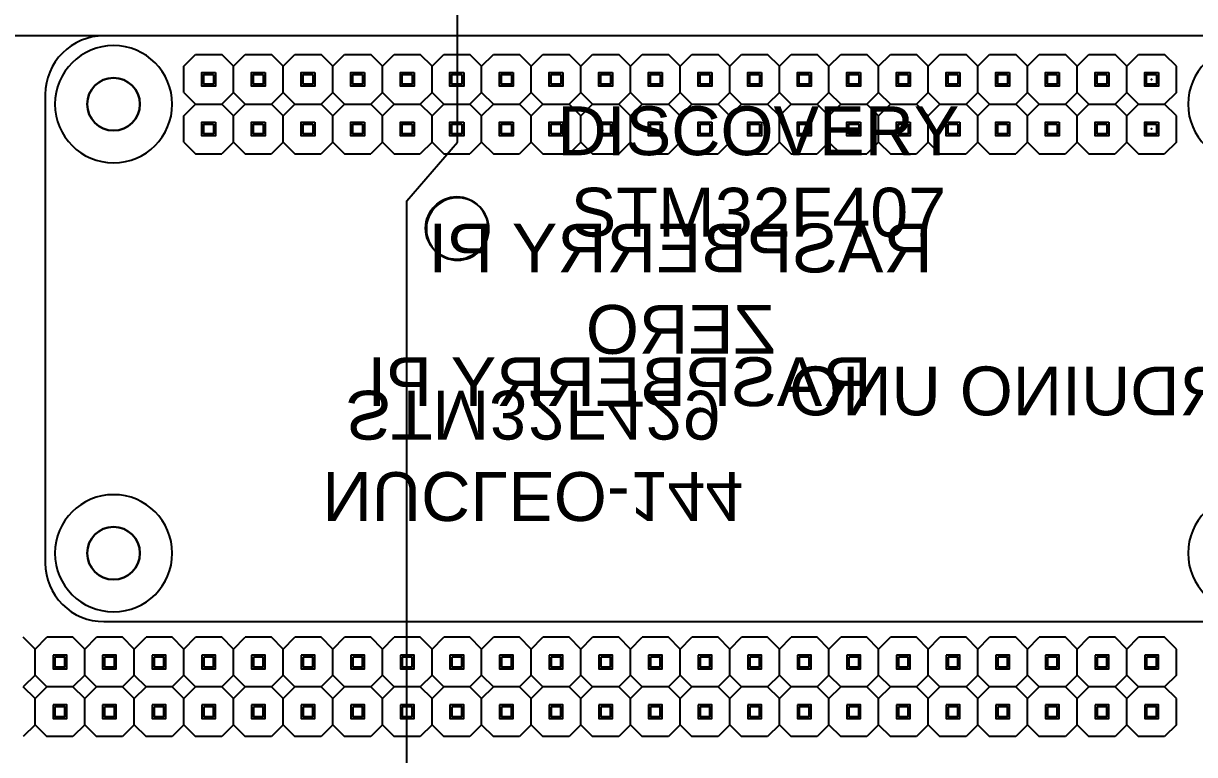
# Model space of a CAD drawing. Header units: millimetres. Extents: x 5 to 220, y 20 to 146.
# Drawn here: x 54.6 to 114.6, y 82.3 to 119.7 of the extents above; entities that cross this region are included whole.
import ezdxf

# ---------------------------------------------------------------- set-up
doc = ezdxf.new("R2010")
doc.units = ezdxf.units.MM
for name, color, linetype in [('holes-discovery', 41, 'Continuous'), ('holes-nucleo144', 41, 'Continuous'), ('holes-raspi', 41, 'Continuous'), ('mod_arduino-uno', 4, 'Continuous'), ('mod_discovery', 4, 'Continuous'), ('mod_nucleo144', 4, 'Continuous'), ('mod_raspi', 4, 'Continuous')]:
    doc.layers.add(name, color=color, linetype=linetype)
doc.styles.get("Standard").update_dxf_attribs({"font": 'arial.ttf'})

# ---------------------------------------------------------------- blocks, each defined once
blk = doc.blocks.new('ASSY-NUCLEO144-STM32F429')
blk.add_circle((-38.1, -33.02), 1.6)
at = {"insert": (-34.204, -18.025), "char_height": 2.5, "width": 26.57493, "attachment_point": 2}
blk.add_mtext('{\\pxqc;NUCLEO-144\\PSTM32F429}', dxfattribs=at)
blk = doc.blocks.new('ASSY-ARDUINO-UNO')
for p, q in [((2.5, -10.84), (2.5, 2.5)), ((5.1, -13.84), (2.5, -10.84)), ((5.1, -45.84), (5.1, -13.84))]:
    blk.add_line(p, q)
blk.add_circle((2.5, -15.28), 1.6)
at = {"insert": (-26.888, -22.326), "char_height": 2.5, "width": 26.57493, "attachment_point": 2}
blk.add_mtext('{\\pxqc;ARDUINO UNO}', dxfattribs=at)
blk = doc.blocks.new('HEADER-2x20-TOP')
at = {"linetype": 'Continuous'}
for p, q in [((-1.27, 0.67), (-0.67, 1.27)), ((0.67, 1.27), (-0.67, 1.27)), ((1.27, 0.67), (0.67, 1.27)), ((1.27, 0.67), (1.87, 1.27)), ((3.21, 1.27), (1.87, 1.27)), ((3.81, 0.67), (3.21, 1.27)), ((3.81, 0.67), (4.41, 1.27)), ((5.75, 1.27), (4.41, 1.27)), ((6.35, 0.67), (5.75, 1.27)), ((6.35, 0.67), (6.95, 1.27)), ((8.29, 1.27), (6.95, 1.27)), ((8.89, 0.67), (8.29, 1.27)), ((8.89, 0.67), (9.49, 1.27)), ((10.83, 1.27), (9.49, 1.27)), ((11.43, 0.67), (10.83, 1.27)), ((11.43, 0.67), (12.03, 1.27)), ((13.37, 1.27), (12.03, 1.27)), ((13.97, 0.67), (13.37, 1.27)), ((13.97, 0.67), (14.57, 1.27)), ((15.91, 1.27), (14.57, 1.27)), ((16.51, 0.67), (15.91, 1.27)), ((16.51, 0.67), (17.11, 1.27)), ((18.45, 1.27), (17.11, 1.27)), ((19.05, 0.67), (18.45, 1.27)), ((19.05, 0.67), (19.65, 1.27)), ((20.99, 1.27), (19.65, 1.27)), ((21.59, 0.67), (20.99, 1.27)), ((21.59, 0.67), (22.19, 1.27)), ((23.53, 1.27), (22.19, 1.27)), ((24.13, 0.67), (23.53, 1.27)), ((24.13, 0.67), (24.73, 1.27)), ((26.07, 1.27), (24.73, 1.27)), ((26.67, 0.67), (26.07, 1.27)), ((26.67, 0.67), (27.27, 1.27)), ((28.61, 1.27), (27.27, 1.27)), ((29.21, 0.67), (28.61, 1.27)), ((29.21, 0.67), (29.81, 1.27)), ((31.15, 1.27), (29.81, 1.27)), ((31.75, 0.67), (31.15, 1.27)), ((31.75, 0.67), (32.35, 1.27)), ((33.69, 1.27), (32.35, 1.27)), ((34.29, 0.67), (33.69, 1.27)), ((34.29, 0.67), (34.89, 1.27)), ((36.23, 1.27), (34.89, 1.27)), ((36.83, 0.67), (36.23, 1.27)), ((36.83, 0.67), (37.43, 1.27)), ((38.77, 1.27), (37.43, 1.27)), ((39.37, 0.67), (38.77, 1.27)), ((39.37, 0.67), (39.97, 1.27)), ((41.31, 1.27), (39.97, 1.27)), ((41.91, 0.67), (41.31, 1.27)), ((41.91, 0.67), (42.51, 1.27)), ((43.85, 1.27), (42.51, 1.27)), ((44.45, 0.67), (43.85, 1.27)), ((44.45, 0.67), (45.05, 1.27)), ((46.39, 1.27), (45.05, 1.27)), ((46.99, 0.67), (46.39, 1.27)), ((46.99, 0.67), (47.59, 1.27)), ((48.93, 1.27), (47.59, 1.27)), ((49.53, 0.67), (48.93, 1.27)), ((-1.27, -0.67), (-1.27, 0.67)), ((1.27, -0.67), (1.27, 0.67)), ((1.27, -0.67), (1.27, 0.67)), ((3.81, -0.67), (3.81, 0.67)), ((6.35, -0.67), (6.35, 0.67)), ((8.89, -0.67), (8.89, 0.67)), ((11.43, -0.67), (11.43, 0.67)), ((13.97, -0.67), (13.97, 0.67)), ((16.51, -0.67), (16.51, 0.67)), ((19.05, -0.67), (19.05, 0.67)), ((21.59, -0.67), (21.59, 0.67)), ((24.13, -0.67), (24.13, 0.67)), ((24.13, -0.67), (24.13, 0.67)), ((24.13, -0.67), (24.13, 0.67)), ((26.67, -0.67), (26.67, 0.67)), ((29.21, -0.67), (29.21, 0.67)), ((31.75, -0.67), (31.75, 0.67)), ((34.29, -0.67), (34.29, 0.67)), ((36.83, -0.67), (36.83, 0.67)), ((39.37, -0.67), (39.37, 0.67)), ((41.91, -0.67), (41.91, 0.67)), ((44.45, -0.67), (44.45, 0.67)), ((46.99, -0.67), (46.99, 0.67)), ((49.53, -0.67), (49.53, 0.67)), ((-1.27, -0.67), (-0.67, -1.27)), ((1.27, -0.67), (0.67, -1.27)), ((1.27, -0.67), (1.87, -1.27)), ((3.81, -0.67), (3.21, -1.27)), ((3.81, -0.67), (4.41, -1.27)), ((6.35, -0.67), (5.75, -1.27)), ((6.35, -0.67), (6.95, -1.27)), ((8.89, -0.67), (8.29, -1.27)), ((8.89, -0.67), (9.49, -1.27)), ((11.43, -0.67), (10.83, -1.27)), ((11.43, -0.67), (12.03, -1.27)), ((13.97, -0.67), (13.37, -1.27)), ((13.97, -0.67), (14.57, -1.27)), ((16.51, -0.67), (15.91, -1.27)), ((16.51, -0.67), (17.11, -1.27)), ((19.05, -0.67), (18.45, -1.27)), ((19.05, -0.67), (19.65, -1.27)), ((21.59, -0.67), (20.99, -1.27)), ((21.59, -0.67), (22.19, -1.27)), ((24.13, -0.67), (23.53, -1.27)), ((24.13, -0.67), (24.73, -1.27)), ((26.67, -0.67), (26.07, -1.27)), ((26.67, -0.67), (27.27, -1.27)), ((29.21, -0.67), (28.61, -1.27)), ((29.21, -0.67), (29.81, -1.27)), ((31.75, -0.67), (31.15, -1.27)), ((31.75, -0.67), (32.35, -1.27)), ((34.29, -0.67), (33.69, -1.27)), ((34.29, -0.67), (34.89, -1.27)), ((36.83, -0.67), (36.23, -1.27)), ((36.83, -0.67), (37.43, -1.27)), ((39.37, -0.67), (38.77, -1.27)), ((39.37, -0.67), (39.97, -1.27)), ((41.91, -0.67), (41.31, -1.27)), ((41.91, -0.67), (42.51, -1.27)), ((44.45, -0.67), (43.85, -1.27)), ((44.45, -0.67), (45.05, -1.27)), ((46.99, -0.67), (46.39, -1.27)), ((46.99, -0.67), (47.59, -1.27)), ((49.53, -0.67), (48.93, -1.27)), ((-1.27, -1.87), (-0.67, -1.27)), ((0.67, -1.27), (-0.67, -1.27)), ((0.67, -1.27), (-0.67, -1.27)), ((1.27, -1.87), (0.67, -1.27)), ((1.27, -1.87), (1.87, -1.27)), ((3.21, -1.27), (1.87, -1.27)), ((3.21, -1.27), (1.87, -1.27)), ((3.81, -1.87), (3.21, -1.27)), ((3.81, -1.87), (4.41, -1.27)), ((5.75, -1.27), (4.41, -1.27)), ((5.75, -1.27), (4.41, -1.27)), ((6.35, -1.87), (5.75, -1.27)), ((6.35, -1.87), (6.95, -1.27)), ((8.29, -1.27), (6.95, -1.27)), ((8.29, -1.27), (6.95, -1.27)), ((8.89, -1.87), (8.29, -1.27)), ((8.89, -1.87), (9.49, -1.27)), ((10.83, -1.27), (9.49, -1.27)), ((10.83, -1.27), (9.49, -1.27)), ((11.43, -1.87), (10.83, -1.27)), ((11.43, -1.87), (12.03, -1.27)), ((13.37, -1.27), (12.03, -1.27)), ((13.37, -1.27), (12.03, -1.27)), ((13.97, -1.87), (13.37, -1.27)), ((13.97, -1.87), (14.57, -1.27)), ((15.91, -1.27), (14.57, -1.27)), ((15.91, -1.27), (14.57, -1.27)), ((16.51, -1.87), (15.91, -1.27)), ((16.51, -1.87), (17.11, -1.27)), ((18.45, -1.27), (17.11, -1.27)), ((18.45, -1.27), (17.11, -1.27)), ((19.05, -1.87), (18.45, -1.27)), ((19.05, -1.87), (19.65, -1.27)), ((20.99, -1.27), (19.65, -1.27)), ((20.99, -1.27), (19.65, -1.27)), ((21.59, -1.87), (20.99, -1.27)), ((21.59, -1.87), (22.19, -1.27)), ((23.53, -1.27), (22.19, -1.27)), ((23.53, -1.27), (22.19, -1.27)), ((24.13, -1.87), (23.53, -1.27)), ((24.13, -1.87), (24.73, -1.27)), ((26.07, -1.27), (24.73, -1.27)), ((26.07, -1.27), (24.73, -1.27)), ((26.67, -1.87), (26.07, -1.27)), ((26.67, -1.87), (27.27, -1.27)), ((28.61, -1.27), (27.27, -1.27)), ((28.61, -1.27), (27.27, -1.27)), ((29.21, -1.87), (28.61, -1.27)), ((29.21, -1.87), (29.81, -1.27)), ((31.15, -1.27), (29.81, -1.27)), ((31.15, -1.27), (29.81, -1.27)), ((31.75, -1.87), (31.15, -1.27)), ((31.75, -1.87), (32.35, -1.27)), ((33.69, -1.27), (32.35, -1.27)), ((33.69, -1.27), (32.35, -1.27)), ((34.29, -1.87), (33.69, -1.27)), ((34.29, -1.87), (34.89, -1.27)), ((36.23, -1.27), (34.89, -1.27)), ((36.23, -1.27), (34.89, -1.27)), ((36.83, -1.87), (36.23, -1.27)), ((36.83, -1.87), (37.43, -1.27)), ((38.77, -1.27), (37.43, -1.27)), ((38.77, -1.27), (37.43, -1.27)), ((39.37, -1.87), (38.77, -1.27)), ((39.37, -1.87), (39.97, -1.27)), ((41.31, -1.27), (39.97, -1.27)), ((41.31, -1.27), (39.97, -1.27)), ((41.91, -1.87), (41.31, -1.27)), ((41.91, -1.87), (42.51, -1.27)), ((43.85, -1.27), (42.51, -1.27)), ((43.85, -1.27), (42.51, -1.27)), ((44.45, -1.87), (43.85, -1.27)), ((44.45, -1.87), (45.05, -1.27)), ((46.39, -1.27), (45.05, -1.27)), ((46.39, -1.27), (45.05, -1.27)), ((46.99, -1.87), (46.39, -1.27)), ((46.99, -1.87), (47.59, -1.27)), ((48.93, -1.27), (47.59, -1.27)), ((48.93, -1.27), (47.59, -1.27)), ((49.53, -1.87), (48.93, -1.27)), ((-1.27, -3.21), (-1.27, -1.87)), ((1.27, -3.21), (1.27, -1.87)), ((1.27, -3.21), (1.27, -1.87)), ((3.81, -3.21), (3.81, -1.87)), ((6.35, -3.21), (6.35, -1.87)), ((8.89, -3.21), (8.89, -1.87)), ((11.43, -3.21), (11.43, -1.87)), ((13.97, -3.21), (13.97, -1.87)), ((16.51, -3.21), (16.51, -1.87)), ((19.05, -3.21), (19.05, -1.87)), ((21.59, -3.21), (21.59, -1.87)), ((24.13, -3.21), (24.13, -1.87)), ((24.13, -3.21), (24.13, -1.87)), ((24.13, -3.21), (24.13, -1.87)), ((26.67, -3.21), (26.67, -1.87)), ((29.21, -3.21), (29.21, -1.87)), ((31.75, -3.21), (31.75, -1.87)), ((34.29, -3.21), (34.29, -1.87)), ((36.83, -3.21), (36.83, -1.87)), ((39.37, -3.21), (39.37, -1.87)), ((41.91, -3.21), (41.91, -1.87)), ((44.45, -3.21), (44.45, -1.87)), ((46.99, -3.21), (46.99, -1.87)), ((49.53, -3.21), (49.53, -1.87)), ((-1.27, -3.21), (-0.67, -3.81)), ((1.27, -3.21), (0.67, -3.81)), ((1.27, -3.21), (1.87, -3.81)), ((3.81, -3.21), (3.21, -3.81)), ((3.81, -3.21), (4.41, -3.81)), ((6.35, -3.21), (5.75, -3.81)), ((6.35, -3.21), (6.95, -3.81)), ((8.89, -3.21), (8.29, -3.81)), ((8.89, -3.21), (9.49, -3.81)), ((11.43, -3.21), (10.83, -3.81)), ((11.43, -3.21), (12.03, -3.81)), ((13.97, -3.21), (13.37, -3.81)), ((13.97, -3.21), (14.57, -3.81)), ((16.51, -3.21), (15.91, -3.81)), ((16.51, -3.21), (17.11, -3.81)), ((19.05, -3.21), (18.45, -3.81)), ((19.05, -3.21), (19.65, -3.81)), ((21.59, -3.21), (20.99, -3.81)), ((21.59, -3.21), (22.19, -3.81)), ((24.13, -3.21), (23.53, -3.81)), ((24.13, -3.21), (24.73, -3.81)), ((26.67, -3.21), (26.07, -3.81)), ((26.67, -3.21), (27.27, -3.81)), ((29.21, -3.21), (28.61, -3.81)), ((29.21, -3.21), (29.81, -3.81)), ((31.75, -3.21), (31.15, -3.81)), ((31.75, -3.21), (32.35, -3.81)), ((34.29, -3.21), (33.69, -3.81)), ((34.29, -3.21), (34.89, -3.81)), ((36.83, -3.21), (36.23, -3.81)), ((36.83, -3.21), (37.43, -3.81)), ((39.37, -3.21), (38.77, -3.81)), ((39.37, -3.21), (39.97, -3.81)), ((41.91, -3.21), (41.31, -3.81)), ((41.91, -3.21), (42.51, -3.81)), ((44.45, -3.21), (43.85, -3.81)), ((44.45, -3.21), (45.05, -3.81)), ((46.99, -3.21), (46.39, -3.81)), ((46.99, -3.21), (47.59, -3.81)), ((49.53, -3.21), (48.93, -3.81)), ((0.67, -3.81), (-0.67, -3.81)), ((3.21, -3.81), (1.87, -3.81)), ((5.75, -3.81), (4.41, -3.81)), ((8.29, -3.81), (6.95, -3.81)), ((10.83, -3.81), (9.49, -3.81)), ((13.37, -3.81), (12.03, -3.81)), ((15.91, -3.81), (14.57, -3.81)), ((18.45, -3.81), (17.11, -3.81)), ((20.99, -3.81), (19.65, -3.81)), ((23.53, -3.81), (22.19, -3.81)), ((26.07, -3.81), (24.73, -3.81)), ((28.61, -3.81), (27.27, -3.81)), ((31.15, -3.81), (29.81, -3.81)), ((33.69, -3.81), (32.35, -3.81)), ((36.23, -3.81), (34.89, -3.81)), ((38.77, -3.81), (37.43, -3.81)), ((41.31, -3.81), (39.97, -3.81)), ((43.85, -3.81), (42.51, -3.81)), ((46.39, -3.81), (45.05, -3.81)), ((48.93, -3.81), (47.59, -3.81))]:
    blk.add_line(p, q, dxfattribs=at)
for points in [[(-0.35, 0.35), (-0.35, -0.35), (0.35, -0.35), (0.35, 0.35)], [(-0.25, 0.25), (-0.25, -0.25), (0.25, -0.25), (0.25, 0.25)], [(2.19, 0.35), (2.19, -0.35), (2.89, -0.35), (2.89, 0.35)], [(2.29, 0.25), (2.29, -0.25), (2.79, -0.25), (2.79, 0.25)], [(4.73, 0.35), (4.73, -0.35), (5.43, -0.35), (5.43, 0.35)], [(4.83, 0.25), (4.83, -0.25), (5.33, -0.25), (5.33, 0.25)], [(7.27, 0.35), (7.27, -0.35), (7.97, -0.35), (7.97, 0.35)], [(7.37, 0.25), (7.37, -0.25), (7.87, -0.25), (7.87, 0.25)], [(9.81, 0.35), (9.81, -0.35), (10.51, -0.35), (10.51, 0.35)], [(9.91, 0.25), (9.91, -0.25), (10.41, -0.25), (10.41, 0.25)], [(12.35, 0.35), (12.35, -0.35), (13.05, -0.35), (13.05, 0.35)], [(12.45, 0.25), (12.45, -0.25), (12.95, -0.25), (12.95, 0.25)], [(14.89, 0.35), (14.89, -0.35), (15.59, -0.35), (15.59, 0.35)], [(14.99, 0.25), (14.99, -0.25), (15.49, -0.25), (15.49, 0.25)], [(17.43, 0.35), (17.43, -0.35), (18.13, -0.35), (18.13, 0.35)], [(17.53, 0.25), (17.53, -0.25), (18.03, -0.25), (18.03, 0.25)], [(19.97, 0.35), (19.97, -0.35), (20.67, -0.35), (20.67, 0.35)], [(20.07, 0.25), (20.07, -0.25), (20.57, -0.25), (20.57, 0.25)], [(22.51, 0.35), (22.51, -0.35), (23.21, -0.35), (23.21, 0.35)], [(22.61, 0.25), (22.61, -0.25), (23.11, -0.25), (23.11, 0.25)], [(25.05, 0.35), (25.05, -0.35), (25.75, -0.35), (25.75, 0.35)], [(25.15, 0.25), (25.15, -0.25), (25.65, -0.25), (25.65, 0.25)], [(27.59, 0.35), (27.59, -0.35), (28.29, -0.35), (28.29, 0.35)], [(27.69, 0.25), (27.69, -0.25), (28.19, -0.25), (28.19, 0.25)], [(30.13, 0.35), (30.13, -0.35), (30.83, -0.35), (30.83, 0.35)], [(30.23, 0.25), (30.23, -0.25), (30.73, -0.25), (30.73, 0.25)], [(32.67, 0.35), (32.67, -0.35), (33.37, -0.35), (33.37, 0.35)], [(32.77, 0.25), (32.77, -0.25), (33.27, -0.25), (33.27, 0.25)], [(35.21, 0.35), (35.21, -0.35), (35.91, -0.35), (35.91, 0.35)], [(35.31, 0.25), (35.31, -0.25), (35.81, -0.25), (35.81, 0.25)], [(37.75, 0.35), (37.75, -0.35), (38.45, -0.35), (38.45, 0.35)], [(37.85, 0.25), (37.85, -0.25), (38.35, -0.25), (38.35, 0.25)], [(40.29, 0.35), (40.29, -0.35), (40.99, -0.35), (40.99, 0.35)], [(40.39, 0.25), (40.39, -0.25), (40.89, -0.25), (40.89, 0.25)], [(42.83, 0.35), (42.83, -0.35), (43.53, -0.35), (43.53, 0.35)], [(42.93, 0.25), (42.93, -0.25), (43.43, -0.25), (43.43, 0.25)], [(45.37, 0.35), (45.37, -0.35), (46.07, -0.35), (46.07, 0.35)], [(45.47, 0.25), (45.47, -0.25), (45.97, -0.25), (45.97, 0.25)], [(47.91, 0.35), (47.91, -0.35), (48.61, -0.35), (48.61, 0.35)], [(48.01, 0.25), (48.01, -0.25), (48.51, -0.25), (48.51, 0.25)], [(-0.35, -2.19), (-0.35, -2.89), (0.35, -2.89), (0.35, -2.19)], [(-0.25, -2.29), (-0.25, -2.79), (0.25, -2.79), (0.25, -2.29)], [(2.19, -2.19), (2.19, -2.89), (2.89, -2.89), (2.89, -2.19)], [(2.29, -2.29), (2.29, -2.79), (2.79, -2.79), (2.79, -2.29)], [(4.73, -2.19), (4.73, -2.89), (5.43, -2.89), (5.43, -2.19)], [(4.83, -2.29), (4.83, -2.79), (5.33, -2.79), (5.33, -2.29)], [(7.27, -2.19), (7.27, -2.89), (7.97, -2.89), (7.97, -2.19)], [(7.37, -2.29), (7.37, -2.79), (7.87, -2.79), (7.87, -2.29)], [(9.81, -2.19), (9.81, -2.89), (10.51, -2.89), (10.51, -2.19)], [(9.91, -2.29), (9.91, -2.79), (10.41, -2.79), (10.41, -2.29)], [(12.35, -2.19), (12.35, -2.89), (13.05, -2.89), (13.05, -2.19)], [(12.45, -2.29), (12.45, -2.79), (12.95, -2.79), (12.95, -2.29)], [(14.89, -2.19), (14.89, -2.89), (15.59, -2.89), (15.59, -2.19)], [(14.99, -2.29), (14.99, -2.79), (15.49, -2.79), (15.49, -2.29)], [(17.43, -2.19), (17.43, -2.89), (18.13, -2.89), (18.13, -2.19)], [(17.53, -2.29), (17.53, -2.79), (18.03, -2.79), (18.03, -2.29)], [(19.97, -2.19), (19.97, -2.89), (20.67, -2.89), (20.67, -2.19)], [(20.07, -2.29), (20.07, -2.79), (20.57, -2.79), (20.57, -2.29)], [(22.51, -2.19), (22.51, -2.89), (23.21, -2.89), (23.21, -2.19)], [(22.61, -2.29), (22.61, -2.79), (23.11, -2.79), (23.11, -2.29)], [(25.05, -2.19), (25.05, -2.89), (25.75, -2.89), (25.75, -2.19)], [(25.15, -2.29), (25.15, -2.79), (25.65, -2.79), (25.65, -2.29)], [(27.59, -2.19), (27.59, -2.89), (28.29, -2.89), (28.29, -2.19)], [(27.69, -2.29), (27.69, -2.79), (28.19, -2.79), (28.19, -2.29)], [(30.13, -2.19), (30.13, -2.89), (30.83, -2.89), (30.83, -2.19)], [(30.23, -2.29), (30.23, -2.79), (30.73, -2.79), (30.73, -2.29)], [(32.67, -2.19), (32.67, -2.89), (33.37, -2.89), (33.37, -2.19)], [(32.77, -2.29), (32.77, -2.79), (33.27, -2.79), (33.27, -2.29)], [(35.21, -2.19), (35.21, -2.89), (35.91, -2.89), (35.91, -2.19)], [(35.31, -2.29), (35.31, -2.79), (35.81, -2.79), (35.81, -2.29)], [(37.75, -2.19), (37.75, -2.89), (38.45, -2.89), (38.45, -2.19)], [(37.85, -2.29), (37.85, -2.79), (38.35, -2.79), (38.35, -2.29)], [(40.29, -2.19), (40.29, -2.89), (40.99, -2.89), (40.99, -2.19)], [(40.39, -2.29), (40.39, -2.79), (40.89, -2.79), (40.89, -2.29)], [(42.83, -2.19), (42.83, -2.89), (43.53, -2.89), (43.53, -2.19)], [(42.93, -2.29), (42.93, -2.79), (43.43, -2.79), (43.43, -2.29)], [(45.37, -2.19), (45.37, -2.89), (46.07, -2.89), (46.07, -2.19)], [(45.47, -2.29), (45.47, -2.79), (45.97, -2.79), (45.97, -2.29)], [(47.91, -2.19), (47.91, -2.89), (48.61, -2.89), (48.61, -2.19)], [(48.01, -2.29), (48.01, -2.79), (48.51, -2.79), (48.51, -2.29)]]:
    blk.add_lwpolyline(points, close=True, dxfattribs=at)
for p in [(0, 0), (0, -2.54)]:
    blk.add_point(p)
blk = doc.blocks.new('ASSY-RASPBERRY-PI')
blk.add_lwpolyline([(76.615, -51.07, -0.38517), (73.63, -53.77), (-5.37, -53.77, -0.414214), (-8.37, -50.77), (-8.37, -0.77, -0.414214), (-5.37, 2.23), (73.63, 2.23, -0.389983), (76.62, -0.52, -0.020861)], format="xyb")
for centre, radius in [((-4.87, -1.27), 3), ((53.13, -1.27), 3), ((53.13, -1.27), 1.35)]:
    blk.add_circle(centre, radius)
blk.add_blockref('HEADER-2x20-TOP', (0, 0))
at = {"insert": (27.237, -14.234), "char_height": 2.5, "width": 26.57493, "attachment_point": 2}
blk.add_mtext('{\\pxqc;RASPBERRY PI}', dxfattribs=at)
blk = doc.blocks.new('ASSY-RASPBERRY-PI-ZERO')
blk.add_lwpolyline([(-8.37, -24.77), (-8.37, -0.77, -0.414214), (-5.37, 2.23), (53.63, 2.23, -0.414214), (56.63, -0.77), (56.63, -24.77, -0.414214), (53.63, -27.77), (-5.37, -27.77, -0.414214)], format="xyb", close=True)
for centre, radius in [((-4.87, -1.27), 3), ((53.13, -1.27), 3), ((53.13, -1.27), 1.35), ((-4.87, -24.27), 3), ((53.13, -24.27), 3), ((53.13, -24.27), 1.35)]:
    blk.add_circle(centre, radius)
blk.add_blockref('HEADER-2x20-TOP', (0, 0))
at = {"insert": (24.107, -7.388), "char_height": 2.5, "width": 26.57493, "attachment_point": 2}
blk.add_mtext('{\\pxqc;RASPBERRY PI\\PZERO}', dxfattribs=at)
blk = doc.blocks.new('HEADER-2x25-TOP')
at = {"linetype": 'Continuous'}
for p, q in [((3.81, 0.67), (3.21, 1.27)), ((3.81, 0.67), (4.41, 1.27)), ((5.75, 1.27), (4.41, 1.27)), ((6.35, 0.67), (5.75, 1.27)), ((6.35, 0.67), (6.95, 1.27)), ((8.29, 1.27), (6.95, 1.27)), ((8.89, 0.67), (8.29, 1.27)), ((8.89, 0.67), (9.49, 1.27)), ((10.83, 1.27), (9.49, 1.27)), ((11.43, 0.67), (10.83, 1.27)), ((11.43, 0.67), (12.03, 1.27)), ((13.37, 1.27), (12.03, 1.27)), ((13.97, 0.67), (13.37, 1.27)), ((13.97, 0.67), (14.57, 1.27)), ((15.91, 1.27), (14.57, 1.27)), ((16.51, 0.67), (15.91, 1.27)), ((16.51, 0.67), (17.11, 1.27)), ((18.45, 1.27), (17.11, 1.27)), ((19.05, 0.67), (18.45, 1.27)), ((19.05, 0.67), (19.65, 1.27)), ((20.99, 1.27), (19.65, 1.27)), ((21.59, 0.67), (20.99, 1.27)), ((21.59, 0.67), (22.19, 1.27)), ((23.53, 1.27), (22.19, 1.27)), ((24.13, 0.67), (23.53, 1.27)), ((24.13, 0.67), (24.73, 1.27)), ((26.07, 1.27), (24.73, 1.27)), ((26.67, 0.67), (26.07, 1.27)), ((26.67, 0.67), (27.27, 1.27)), ((28.61, 1.27), (27.27, 1.27)), ((29.21, 0.67), (28.61, 1.27)), ((29.21, 0.67), (29.81, 1.27)), ((31.15, 1.27), (29.81, 1.27)), ((31.75, 0.67), (31.15, 1.27)), ((31.75, 0.67), (32.35, 1.27)), ((33.69, 1.27), (32.35, 1.27)), ((34.29, 0.67), (33.69, 1.27)), ((34.29, 0.67), (34.89, 1.27)), ((36.23, 1.27), (34.89, 1.27)), ((36.83, 0.67), (36.23, 1.27)), ((36.83, 0.67), (37.43, 1.27)), ((38.77, 1.27), (37.43, 1.27)), ((39.37, 0.67), (38.77, 1.27)), ((39.37, 0.67), (39.97, 1.27)), ((41.31, 1.27), (39.97, 1.27)), ((41.91, 0.67), (41.31, 1.27)), ((41.91, 0.67), (42.51, 1.27)), ((43.85, 1.27), (42.51, 1.27)), ((44.45, 0.67), (43.85, 1.27)), ((44.45, 0.67), (45.05, 1.27)), ((46.39, 1.27), (45.05, 1.27)), ((46.99, 0.67), (46.39, 1.27)), ((46.99, 0.67), (47.59, 1.27)), ((48.93, 1.27), (47.59, 1.27)), ((49.53, 0.67), (48.93, 1.27)), ((49.53, 0.67), (50.13, 1.27)), ((51.47, 1.27), (50.13, 1.27)), ((52.07, 0.67), (51.47, 1.27)), ((52.07, 0.67), (52.67, 1.27)), ((54.01, 1.27), (52.67, 1.27)), ((54.61, 0.67), (54.01, 1.27)), ((54.61, 0.67), (55.21, 1.27)), ((56.55, 1.27), (55.21, 1.27)), ((57.15, 0.67), (56.55, 1.27)), ((57.15, 0.67), (57.75, 1.27)), ((59.09, 1.27), (57.75, 1.27)), ((59.69, 0.67), (59.09, 1.27)), ((59.69, 0.67), (60.29, 1.27)), ((61.63, 1.27), (60.29, 1.27)), ((62.23, 0.67), (61.63, 1.27)), ((3.81, -0.67), (3.81, 0.67)), ((6.35, -0.67), (6.35, 0.67)), ((8.89, -0.67), (8.89, 0.67)), ((11.43, -0.67), (11.43, 0.67)), ((13.97, -0.67), (13.97, 0.67)), ((16.51, -0.67), (16.51, 0.67)), ((19.05, -0.67), (19.05, 0.67)), ((21.59, -0.67), (21.59, 0.67)), ((24.13, -0.67), (24.13, 0.67)), ((24.13, -0.67), (24.13, 0.67)), ((24.13, -0.67), (24.13, 0.67)), ((26.67, -0.67), (26.67, 0.67)), ((29.21, -0.67), (29.21, 0.67)), ((31.75, -0.67), (31.75, 0.67)), ((34.29, -0.67), (34.29, 0.67)), ((36.83, -0.67), (36.83, 0.67)), ((39.37, -0.67), (39.37, 0.67)), ((41.91, -0.67), (41.91, 0.67)), ((44.45, -0.67), (44.45, 0.67)), ((46.99, -0.67), (46.99, 0.67)), ((49.53, -0.67), (49.53, 0.67)), ((52.07, -0.67), (52.07, 0.67)), ((54.61, -0.67), (54.61, 0.67)), ((57.15, -0.67), (57.15, 0.67)), ((59.69, -0.67), (59.69, 0.67)), ((62.23, -0.67), (62.23, 0.67)), ((3.81, -0.67), (3.21, -1.27)), ((3.81, -0.67), (4.41, -1.27)), ((6.35, -0.67), (5.75, -1.27)), ((6.35, -0.67), (6.95, -1.27)), ((8.89, -0.67), (8.29, -1.27)), ((8.89, -0.67), (9.49, -1.27)), ((11.43, -0.67), (10.83, -1.27)), ((11.43, -0.67), (12.03, -1.27)), ((13.97, -0.67), (13.37, -1.27)), ((13.97, -0.67), (14.57, -1.27)), ((16.51, -0.67), (15.91, -1.27)), ((16.51, -0.67), (17.11, -1.27)), ((19.05, -0.67), (18.45, -1.27)), ((19.05, -0.67), (19.65, -1.27)), ((21.59, -0.67), (20.99, -1.27)), ((21.59, -0.67), (22.19, -1.27)), ((24.13, -0.67), (23.53, -1.27)), ((24.13, -0.67), (24.73, -1.27)), ((26.67, -0.67), (26.07, -1.27)), ((26.67, -0.67), (27.27, -1.27)), ((29.21, -0.67), (28.61, -1.27)), ((29.21, -0.67), (29.81, -1.27)), ((31.75, -0.67), (31.15, -1.27)), ((31.75, -0.67), (32.35, -1.27)), ((34.29, -0.67), (33.69, -1.27)), ((34.29, -0.67), (34.89, -1.27)), ((36.83, -0.67), (36.23, -1.27)), ((36.83, -0.67), (37.43, -1.27)), ((39.37, -0.67), (38.77, -1.27)), ((39.37, -0.67), (39.97, -1.27)), ((41.91, -0.67), (41.31, -1.27)), ((41.91, -0.67), (42.51, -1.27)), ((44.45, -0.67), (43.85, -1.27)), ((44.45, -0.67), (45.05, -1.27)), ((46.99, -0.67), (46.39, -1.27)), ((46.99, -0.67), (47.59, -1.27)), ((49.53, -0.67), (48.93, -1.27)), ((49.53, -0.67), (50.13, -1.27)), ((52.07, -0.67), (51.47, -1.27)), ((52.07, -0.67), (52.67, -1.27)), ((54.61, -0.67), (54.01, -1.27)), ((54.61, -0.67), (55.21, -1.27)), ((57.15, -0.67), (56.55, -1.27)), ((57.15, -0.67), (57.75, -1.27)), ((59.69, -0.67), (59.09, -1.27)), ((59.69, -0.67), (60.29, -1.27)), ((62.23, -0.67), (61.63, -1.27)), ((3.81, -1.87), (3.21, -1.27)), ((3.81, -1.87), (4.41, -1.27)), ((5.75, -1.27), (4.41, -1.27)), ((5.75, -1.27), (4.41, -1.27)), ((6.35, -1.87), (5.75, -1.27)), ((6.35, -1.87), (6.95, -1.27)), ((8.29, -1.27), (6.95, -1.27)), ((8.29, -1.27), (6.95, -1.27)), ((8.89, -1.87), (8.29, -1.27)), ((8.89, -1.87), (9.49, -1.27)), ((10.83, -1.27), (9.49, -1.27)), ((10.83, -1.27), (9.49, -1.27)), ((11.43, -1.87), (10.83, -1.27)), ((11.43, -1.87), (12.03, -1.27)), ((13.37, -1.27), (12.03, -1.27)), ((13.37, -1.27), (12.03, -1.27)), ((13.97, -1.87), (13.37, -1.27)), ((13.97, -1.87), (14.57, -1.27)), ((15.91, -1.27), (14.57, -1.27)), ((15.91, -1.27), (14.57, -1.27)), ((16.51, -1.87), (15.91, -1.27)), ((16.51, -1.87), (17.11, -1.27)), ((18.45, -1.27), (17.11, -1.27)), ((18.45, -1.27), (17.11, -1.27)), ((19.05, -1.87), (18.45, -1.27)), ((19.05, -1.87), (19.65, -1.27)), ((20.99, -1.27), (19.65, -1.27)), ((20.99, -1.27), (19.65, -1.27)), ((21.59, -1.87), (20.99, -1.27)), ((21.59, -1.87), (22.19, -1.27)), ((23.53, -1.27), (22.19, -1.27)), ((23.53, -1.27), (22.19, -1.27)), ((24.13, -1.87), (23.53, -1.27)), ((24.13, -1.87), (24.73, -1.27)), ((26.07, -1.27), (24.73, -1.27)), ((26.07, -1.27), (24.73, -1.27)), ((26.67, -1.87), (26.07, -1.27)), ((26.67, -1.87), (27.27, -1.27)), ((28.61, -1.27), (27.27, -1.27)), ((28.61, -1.27), (27.27, -1.27)), ((29.21, -1.87), (28.61, -1.27)), ((29.21, -1.87), (29.81, -1.27)), ((31.15, -1.27), (29.81, -1.27)), ((31.15, -1.27), (29.81, -1.27)), ((31.75, -1.87), (31.15, -1.27)), ((31.75, -1.87), (32.35, -1.27)), ((33.69, -1.27), (32.35, -1.27)), ((33.69, -1.27), (32.35, -1.27)), ((34.29, -1.87), (33.69, -1.27)), ((34.29, -1.87), (34.89, -1.27)), ((36.23, -1.27), (34.89, -1.27)), ((36.23, -1.27), (34.89, -1.27)), ((36.83, -1.87), (36.23, -1.27)), ((36.83, -1.87), (37.43, -1.27)), ((38.77, -1.27), (37.43, -1.27)), ((38.77, -1.27), (37.43, -1.27)), ((39.37, -1.87), (38.77, -1.27)), ((39.37, -1.87), (39.97, -1.27)), ((41.31, -1.27), (39.97, -1.27)), ((41.31, -1.27), (39.97, -1.27)), ((41.91, -1.87), (41.31, -1.27)), ((41.91, -1.87), (42.51, -1.27)), ((43.85, -1.27), (42.51, -1.27)), ((43.85, -1.27), (42.51, -1.27)), ((44.45, -1.87), (43.85, -1.27)), ((44.45, -1.87), (45.05, -1.27)), ((46.39, -1.27), (45.05, -1.27)), ((46.39, -1.27), (45.05, -1.27)), ((46.99, -1.87), (46.39, -1.27)), ((46.99, -1.87), (47.59, -1.27)), ((48.93, -1.27), (47.59, -1.27)), ((48.93, -1.27), (47.59, -1.27)), ((49.53, -1.87), (48.93, -1.27)), ((49.53, -1.87), (50.13, -1.27)), ((51.47, -1.27), (50.13, -1.27)), ((51.47, -1.27), (50.13, -1.27)), ((52.07, -1.87), (51.47, -1.27)), ((52.07, -1.87), (52.67, -1.27)), ((54.01, -1.27), (52.67, -1.27)), ((54.01, -1.27), (52.67, -1.27)), ((54.61, -1.87), (54.01, -1.27)), ((54.61, -1.87), (55.21, -1.27)), ((56.55, -1.27), (55.21, -1.27)), ((56.55, -1.27), (55.21, -1.27)), ((57.15, -1.87), (56.55, -1.27)), ((57.15, -1.87), (57.75, -1.27)), ((59.09, -1.27), (57.75, -1.27)), ((59.09, -1.27), (57.75, -1.27)), ((59.69, -1.87), (59.09, -1.27)), ((59.69, -1.87), (60.29, -1.27)), ((61.63, -1.27), (60.29, -1.27)), ((61.63, -1.27), (60.29, -1.27)), ((62.23, -1.87), (61.63, -1.27)), ((3.81, -3.21), (3.81, -1.87)), ((6.35, -3.21), (6.35, -1.87)), ((8.89, -3.21), (8.89, -1.87)), ((11.43, -3.21), (11.43, -1.87)), ((13.97, -3.21), (13.97, -1.87)), ((16.51, -3.21), (16.51, -1.87)), ((19.05, -3.21), (19.05, -1.87)), ((21.59, -3.21), (21.59, -1.87)), ((24.13, -3.21), (24.13, -1.87)), ((24.13, -3.21), (24.13, -1.87)), ((24.13, -3.21), (24.13, -1.87)), ((26.67, -3.21), (26.67, -1.87)), ((29.21, -3.21), (29.21, -1.87)), ((31.75, -3.21), (31.75, -1.87)), ((34.29, -3.21), (34.29, -1.87)), ((36.83, -3.21), (36.83, -1.87)), ((39.37, -3.21), (39.37, -1.87)), ((41.91, -3.21), (41.91, -1.87)), ((44.45, -3.21), (44.45, -1.87)), ((46.99, -3.21), (46.99, -1.87)), ((49.53, -3.21), (49.53, -1.87)), ((52.07, -3.21), (52.07, -1.87)), ((54.61, -3.21), (54.61, -1.87)), ((57.15, -3.21), (57.15, -1.87)), ((59.69, -3.21), (59.69, -1.87)), ((62.23, -3.21), (62.23, -1.87)), ((3.81, -3.21), (3.21, -3.81)), ((3.81, -3.21), (4.41, -3.81)), ((6.35, -3.21), (5.75, -3.81)), ((6.35, -3.21), (6.95, -3.81)), ((8.89, -3.21), (8.29, -3.81)), ((8.89, -3.21), (9.49, -3.81)), ((11.43, -3.21), (10.83, -3.81)), ((11.43, -3.21), (12.03, -3.81)), ((13.97, -3.21), (13.37, -3.81)), ((13.97, -3.21), (14.57, -3.81)), ((16.51, -3.21), (15.91, -3.81)), ((16.51, -3.21), (17.11, -3.81)), ((19.05, -3.21), (18.45, -3.81)), ((19.05, -3.21), (19.65, -3.81)), ((21.59, -3.21), (20.99, -3.81)), ((21.59, -3.21), (22.19, -3.81)), ((24.13, -3.21), (23.53, -3.81)), ((24.13, -3.21), (24.73, -3.81)), ((26.67, -3.21), (26.07, -3.81)), ((26.67, -3.21), (27.27, -3.81)), ((29.21, -3.21), (28.61, -3.81)), ((29.21, -3.21), (29.81, -3.81)), ((31.75, -3.21), (31.15, -3.81)), ((31.75, -3.21), (32.35, -3.81)), ((34.29, -3.21), (33.69, -3.81)), ((34.29, -3.21), (34.89, -3.81)), ((36.83, -3.21), (36.23, -3.81)), ((36.83, -3.21), (37.43, -3.81)), ((39.37, -3.21), (38.77, -3.81)), ((39.37, -3.21), (39.97, -3.81)), ((41.91, -3.21), (41.31, -3.81)), ((41.91, -3.21), (42.51, -3.81)), ((44.45, -3.21), (43.85, -3.81)), ((44.45, -3.21), (45.05, -3.81)), ((46.99, -3.21), (46.39, -3.81)), ((46.99, -3.21), (47.59, -3.81)), ((49.53, -3.21), (48.93, -3.81)), ((49.53, -3.21), (50.13, -3.81)), ((52.07, -3.21), (51.47, -3.81)), ((52.07, -3.21), (52.67, -3.81)), ((54.61, -3.21), (54.01, -3.81)), ((54.61, -3.21), (55.21, -3.81)), ((57.15, -3.21), (56.55, -3.81)), ((57.15, -3.21), (57.75, -3.81)), ((59.69, -3.21), (59.09, -3.81)), ((59.69, -3.21), (60.29, -3.81)), ((62.23, -3.21), (61.63, -3.81)), ((5.75, -3.81), (4.41, -3.81)), ((8.29, -3.81), (6.95, -3.81)), ((10.83, -3.81), (9.49, -3.81)), ((13.37, -3.81), (12.03, -3.81)), ((15.91, -3.81), (14.57, -3.81)), ((18.45, -3.81), (17.11, -3.81)), ((20.99, -3.81), (19.65, -3.81)), ((23.53, -3.81), (22.19, -3.81)), ((26.07, -3.81), (24.73, -3.81)), ((28.61, -3.81), (27.27, -3.81)), ((31.15, -3.81), (29.81, -3.81)), ((33.69, -3.81), (32.35, -3.81)), ((36.23, -3.81), (34.89, -3.81)), ((38.77, -3.81), (37.43, -3.81)), ((41.31, -3.81), (39.97, -3.81)), ((43.85, -3.81), (42.51, -3.81)), ((46.39, -3.81), (45.05, -3.81)), ((48.93, -3.81), (47.59, -3.81)), ((51.47, -3.81), (50.13, -3.81)), ((54.01, -3.81), (52.67, -3.81)), ((56.55, -3.81), (55.21, -3.81)), ((59.09, -3.81), (57.75, -3.81)), ((61.63, -3.81), (60.29, -3.81))]:
    blk.add_line(p, q, dxfattribs=at)
for points in [[(4.73, 0.35), (4.73, -0.35), (5.43, -0.35), (5.43, 0.35)], [(4.83, 0.25), (4.83, -0.25), (5.33, -0.25), (5.33, 0.25)], [(7.27, 0.35), (7.27, -0.35), (7.97, -0.35), (7.97, 0.35)], [(7.37, 0.25), (7.37, -0.25), (7.87, -0.25), (7.87, 0.25)], [(9.81, 0.35), (9.81, -0.35), (10.51, -0.35), (10.51, 0.35)], [(9.91, 0.25), (9.91, -0.25), (10.41, -0.25), (10.41, 0.25)], [(12.35, 0.35), (12.35, -0.35), (13.05, -0.35), (13.05, 0.35)], [(12.45, 0.25), (12.45, -0.25), (12.95, -0.25), (12.95, 0.25)], [(14.89, 0.35), (14.89, -0.35), (15.59, -0.35), (15.59, 0.35)], [(14.99, 0.25), (14.99, -0.25), (15.49, -0.25), (15.49, 0.25)], [(17.43, 0.35), (17.43, -0.35), (18.13, -0.35), (18.13, 0.35)], [(17.53, 0.25), (17.53, -0.25), (18.03, -0.25), (18.03, 0.25)], [(19.97, 0.35), (19.97, -0.35), (20.67, -0.35), (20.67, 0.35)], [(20.07, 0.25), (20.07, -0.25), (20.57, -0.25), (20.57, 0.25)], [(22.51, 0.35), (22.51, -0.35), (23.21, -0.35), (23.21, 0.35)], [(22.61, 0.25), (22.61, -0.25), (23.11, -0.25), (23.11, 0.25)], [(25.05, 0.35), (25.05, -0.35), (25.75, -0.35), (25.75, 0.35)], [(25.15, 0.25), (25.15, -0.25), (25.65, -0.25), (25.65, 0.25)], [(27.59, 0.35), (27.59, -0.35), (28.29, -0.35), (28.29, 0.35)], [(27.69, 0.25), (27.69, -0.25), (28.19, -0.25), (28.19, 0.25)], [(30.13, 0.35), (30.13, -0.35), (30.83, -0.35), (30.83, 0.35)], [(30.23, 0.25), (30.23, -0.25), (30.73, -0.25), (30.73, 0.25)], [(32.67, 0.35), (32.67, -0.35), (33.37, -0.35), (33.37, 0.35)], [(32.77, 0.25), (32.77, -0.25), (33.27, -0.25), (33.27, 0.25)], [(35.21, 0.35), (35.21, -0.35), (35.91, -0.35), (35.91, 0.35)], [(35.31, 0.25), (35.31, -0.25), (35.81, -0.25), (35.81, 0.25)], [(37.75, 0.35), (37.75, -0.35), (38.45, -0.35), (38.45, 0.35)], [(37.85, 0.25), (37.85, -0.25), (38.35, -0.25), (38.35, 0.25)], [(40.29, 0.35), (40.29, -0.35), (40.99, -0.35), (40.99, 0.35)], [(40.39, 0.25), (40.39, -0.25), (40.89, -0.25), (40.89, 0.25)], [(42.83, 0.35), (42.83, -0.35), (43.53, -0.35), (43.53, 0.35)], [(42.93, 0.25), (42.93, -0.25), (43.43, -0.25), (43.43, 0.25)], [(45.37, 0.35), (45.37, -0.35), (46.07, -0.35), (46.07, 0.35)], [(45.47, 0.25), (45.47, -0.25), (45.97, -0.25), (45.97, 0.25)], [(47.91, 0.35), (47.91, -0.35), (48.61, -0.35), (48.61, 0.35)], [(48.01, 0.25), (48.01, -0.25), (48.51, -0.25), (48.51, 0.25)], [(50.45, 0.35), (50.45, -0.35), (51.15, -0.35), (51.15, 0.35)], [(50.55, 0.25), (50.55, -0.25), (51.05, -0.25), (51.05, 0.25)], [(52.99, 0.35), (52.99, -0.35), (53.69, -0.35), (53.69, 0.35)], [(53.09, 0.25), (53.09, -0.25), (53.59, -0.25), (53.59, 0.25)], [(55.53, 0.35), (55.53, -0.35), (56.23, -0.35), (56.23, 0.35)], [(55.63, 0.25), (55.63, -0.25), (56.13, -0.25), (56.13, 0.25)], [(58.07, 0.35), (58.07, -0.35), (58.77, -0.35), (58.77, 0.35)], [(58.17, 0.25), (58.17, -0.25), (58.67, -0.25), (58.67, 0.25)], [(60.61, 0.35), (60.61, -0.35), (61.31, -0.35), (61.31, 0.35)], [(60.71, 0.25), (60.71, -0.25), (61.21, -0.25), (61.21, 0.25)], [(4.73, -2.19), (4.73, -2.89), (5.43, -2.89), (5.43, -2.19)], [(4.83, -2.29), (4.83, -2.79), (5.33, -2.79), (5.33, -2.29)], [(7.27, -2.19), (7.27, -2.89), (7.97, -2.89), (7.97, -2.19)], [(7.37, -2.29), (7.37, -2.79), (7.87, -2.79), (7.87, -2.29)], [(9.81, -2.19), (9.81, -2.89), (10.51, -2.89), (10.51, -2.19)], [(9.91, -2.29), (9.91, -2.79), (10.41, -2.79), (10.41, -2.29)], [(12.35, -2.19), (12.35, -2.89), (13.05, -2.89), (13.05, -2.19)], [(12.45, -2.29), (12.45, -2.79), (12.95, -2.79), (12.95, -2.29)], [(14.89, -2.19), (14.89, -2.89), (15.59, -2.89), (15.59, -2.19)], [(14.99, -2.29), (14.99, -2.79), (15.49, -2.79), (15.49, -2.29)], [(17.43, -2.19), (17.43, -2.89), (18.13, -2.89), (18.13, -2.19)], [(17.53, -2.29), (17.53, -2.79), (18.03, -2.79), (18.03, -2.29)], [(19.97, -2.19), (19.97, -2.89), (20.67, -2.89), (20.67, -2.19)], [(20.07, -2.29), (20.07, -2.79), (20.57, -2.79), (20.57, -2.29)], [(22.51, -2.19), (22.51, -2.89), (23.21, -2.89), (23.21, -2.19)], [(22.61, -2.29), (22.61, -2.79), (23.11, -2.79), (23.11, -2.29)], [(25.05, -2.19), (25.05, -2.89), (25.75, -2.89), (25.75, -2.19)], [(25.15, -2.29), (25.15, -2.79), (25.65, -2.79), (25.65, -2.29)], [(27.59, -2.19), (27.59, -2.89), (28.29, -2.89), (28.29, -2.19)], [(27.69, -2.29), (27.69, -2.79), (28.19, -2.79), (28.19, -2.29)], [(30.13, -2.19), (30.13, -2.89), (30.83, -2.89), (30.83, -2.19)], [(30.23, -2.29), (30.23, -2.79), (30.73, -2.79), (30.73, -2.29)], [(32.67, -2.19), (32.67, -2.89), (33.37, -2.89), (33.37, -2.19)], [(32.77, -2.29), (32.77, -2.79), (33.27, -2.79), (33.27, -2.29)], [(35.21, -2.19), (35.21, -2.89), (35.91, -2.89), (35.91, -2.19)], [(35.31, -2.29), (35.31, -2.79), (35.81, -2.79), (35.81, -2.29)], [(37.75, -2.19), (37.75, -2.89), (38.45, -2.89), (38.45, -2.19)], [(37.85, -2.29), (37.85, -2.79), (38.35, -2.79), (38.35, -2.29)], [(40.29, -2.19), (40.29, -2.89), (40.99, -2.89), (40.99, -2.19)], [(40.39, -2.29), (40.39, -2.79), (40.89, -2.79), (40.89, -2.29)], [(42.83, -2.19), (42.83, -2.89), (43.53, -2.89), (43.53, -2.19)], [(42.93, -2.29), (42.93, -2.79), (43.43, -2.79), (43.43, -2.29)], [(45.37, -2.19), (45.37, -2.89), (46.07, -2.89), (46.07, -2.19)], [(45.47, -2.29), (45.47, -2.79), (45.97, -2.79), (45.97, -2.29)], [(47.91, -2.19), (47.91, -2.89), (48.61, -2.89), (48.61, -2.19)], [(48.01, -2.29), (48.01, -2.79), (48.51, -2.79), (48.51, -2.29)], [(50.45, -2.19), (50.45, -2.89), (51.15, -2.89), (51.15, -2.19)], [(50.55, -2.29), (50.55, -2.79), (51.05, -2.79), (51.05, -2.29)], [(52.99, -2.19), (52.99, -2.89), (53.69, -2.89), (53.69, -2.19)], [(53.09, -2.29), (53.09, -2.79), (53.59, -2.79), (53.59, -2.29)], [(55.53, -2.19), (55.53, -2.89), (56.23, -2.89), (56.23, -2.19)], [(55.63, -2.29), (55.63, -2.79), (56.13, -2.79), (56.13, -2.29)], [(58.07, -2.19), (58.07, -2.89), (58.77, -2.89), (58.77, -2.19)], [(58.17, -2.29), (58.17, -2.79), (58.67, -2.79), (58.67, -2.29)], [(60.61, -2.19), (60.61, -2.89), (61.31, -2.89), (61.31, -2.19)], [(60.71, -2.29), (60.71, -2.79), (61.21, -2.79), (61.21, -2.29)]]:
    blk.add_lwpolyline(points, close=True, dxfattribs=at)
blk = doc.blocks.new('ASSY-DISCOVERY-STM32F407')
blk.add_blockref('HEADER-2x25-TOP', (0, -50.8))
at = {"insert": (40.838, -22.337), "char_height": 2.5, "width": 26.57493, "attachment_point": 2}
blk.add_mtext('{\\pxqc;DISCOVERY\\PSTM32F407}', dxfattribs=at)
blk = doc.blocks.new('HOLES-NUCLEO144')
blk.add_circle((52.15, -33.02), 1.6)
blk = doc.blocks.new('HOLES-RASPBERRY-PIES')
for centre in [(0, 0), (0, -23)]:
    blk.add_circle(centre, 1.35)
at = {"xscale": -1}
blk.add_blockref('HEADER-2x20-TOP', (53.13, 1.27), dxfattribs=at)
blk = doc.blocks.new('HOLES-DISCOVERY')
blk.add_blockref('HEADER-2x25-TOP', (0, -50.8))

msp = doc.modelspace()

# ---------------------------------------------------------------- block references
at = {"layer": 'holes-discovery'}
msp.add_blockref('HOLES-DISCOVERY', (51.435, 137.795), dxfattribs=at)
at = {"layer": 'holes-nucleo144', "rotation": 180}
msp.add_blockref('HOLES-NUCLEO144', (128.985, 76.2), dxfattribs=at)
at = {"layer": 'holes-raspi'}
msp.add_blockref('HOLES-RASPBERRY-PIES', (59.265, 115.57), dxfattribs=at)
at = {"layer": 'mod_arduino-uno', "xscale": -1}
msp.add_blockref('ASSY-ARDUINO-UNO', (79.375, 124.46), dxfattribs=at)
at = {"layer": 'mod_discovery', "rotation": 360}
msp.add_blockref('ASSY-DISCOVERY-STM32F407', (51.435, 137.795), dxfattribs=at)
at = {"layer": 'mod_nucleo144', "xscale": -1, "rotation": 180}
msp.add_blockref('ASSY-NUCLEO144-STM32F429', (114.935, 76.2), dxfattribs=at)
at = {"layer": 'mod_raspi', "xscale": -1, "rotation": 359.9999999999999}
msp.add_blockref('ASSY-RASPBERRY-PI', (112.395, 116.84), dxfattribs=at)
at = {"layer": 'mod_raspi', "xscale": -1}
msp.add_blockref('ASSY-RASPBERRY-PI-ZERO', (112.395, 116.84), dxfattribs=at)

doc.saveas('drawing.dxf')
